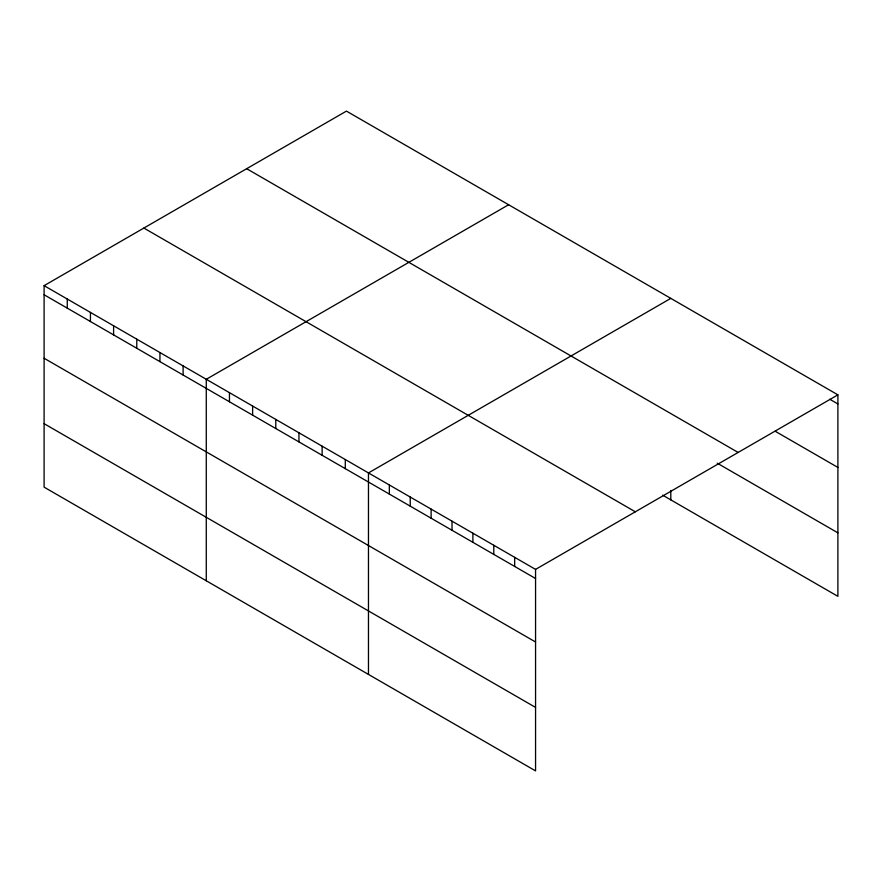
<?xml version="1.0" encoding="UTF-8"?>
<svg xmlns="http://www.w3.org/2000/svg" width="882" height="882" viewBox="0 0 882 882"><rect width="100%" height="100%" fill="white"/><g stroke="black" fill="none" stroke-linecap="round" stroke-linejoin="round"><path stroke-width="1.32" d="M44.1 285.658L535.561 569.397L535.561 770.89L44.1 487.151L44.1 285.658L346.439 111.11L837.9 394.849L837.9 596.342L662.691 495.188M508.627 204.745L206.278 379.293L206.278 580.786M670.805 298.37L368.467 472.928L368.467 674.421M535.561 569.397L837.9 394.849M829.775 399.259L837.9 403.956M775.234 431.265L837.9 467.438M246.673 168.705L738.124 452.444M717.22 463.171L837.9 532.849M143.876 228.063L635.327 511.803M44.1 294.764L535.561 578.504M44.1 358.257L535.561 641.997M44.1 423.669L535.561 707.408M670.805 490.414L670.805 499.862M514.669 557.347L514.669 566.453M493.788 545.285L493.788 554.392M472.895 533.224L472.895 542.331M452.014 521.163L452.014 530.269M431.122 509.112L431.122 518.208M410.24 497.051L410.24 506.158M389.348 484.99L389.348 494.096M345.292 459.555L345.292 468.662M322.128 446.182L322.128 455.288M298.954 432.797L298.954 441.904M275.79 419.424L275.79 428.531M252.616 406.051L252.616 415.157M229.452 392.677L229.452 401.773M183.114 365.92L183.114 375.026M159.94 352.546L159.94 361.653M136.776 339.173L136.776 348.269M113.602 325.789L113.602 334.895M90.438 312.415L90.438 321.522M67.264 299.042L67.264 308.149"/></g></svg>
